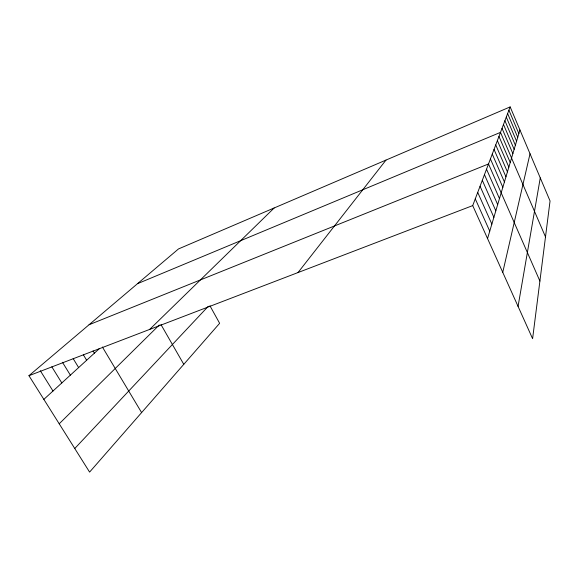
<?xml version="1.0" encoding="UTF-8"?>
<svg xmlns="http://www.w3.org/2000/svg" width="579" height="579" viewBox="0 0 579 579"><rect width="100%" height="100%" fill="white"/><g stroke="black" fill="none" stroke-linecap="round" stroke-linejoin="round"><path stroke-width="0.87" d="M518.067 306.392L540.265 177.891M502.753 272.347L530.024 153.746M487.547 238.555L519.935 129.949M510.157 106.905L550.05 200.971L532.6 338.701L472.717 205.596L510.157 106.905L178.484 248.948L28.95 375.691L89.6 472.095L219.636 323.306L209.924 305.755M298.026 272.557L385.998 160.079M74.763 448.508L208.281 306.291M59.21 423.785L159.334 324.957M149.664 329.422L274.171 207.977M43.852 399.372L99.436 348.558M137.52 283.674L500.495 132.374L545.498 236.883M89.072 324.732L488.51 163.966L539.903 281.076M28.95 375.691L472.717 205.596M40.291 370.69L52.986 391.02M51.835 366.833L61.815 382.943M62.452 362.266L70.363 375.134M73.171 358.611L78.635 367.571M83.419 354.905L86.647 360.239M93.06 350.888L94.413 353.147M102.389 347.002L141.609 412.588M160.948 324.529L183.782 364.336M475.272 198.858L489.747 231.166M477.718 192.409L491.861 224.087M482.307 180.322L495.819 210.814M480.063 186.235L493.88 217.313M484.457 174.648L497.679 204.575M486.526 169.198L499.46 198.59M490.42 158.928L502.833 187.299M494.032 149.425L505.952 176.834M492.259 154.086L504.418 181.965M495.733 144.924L507.428 171.883M498.968 136.412L510.229 162.496M497.375 140.596L508.854 167.107M502.022 128.35L512.878 153.616M504.917 120.722L515.382 145.199M503.491 124.471L514.152 149.339M507.624 113.593L517.735 137.332M506.292 117.096L516.577 141.204M508.912 110.198L518.849 133.583"/></g></svg>
